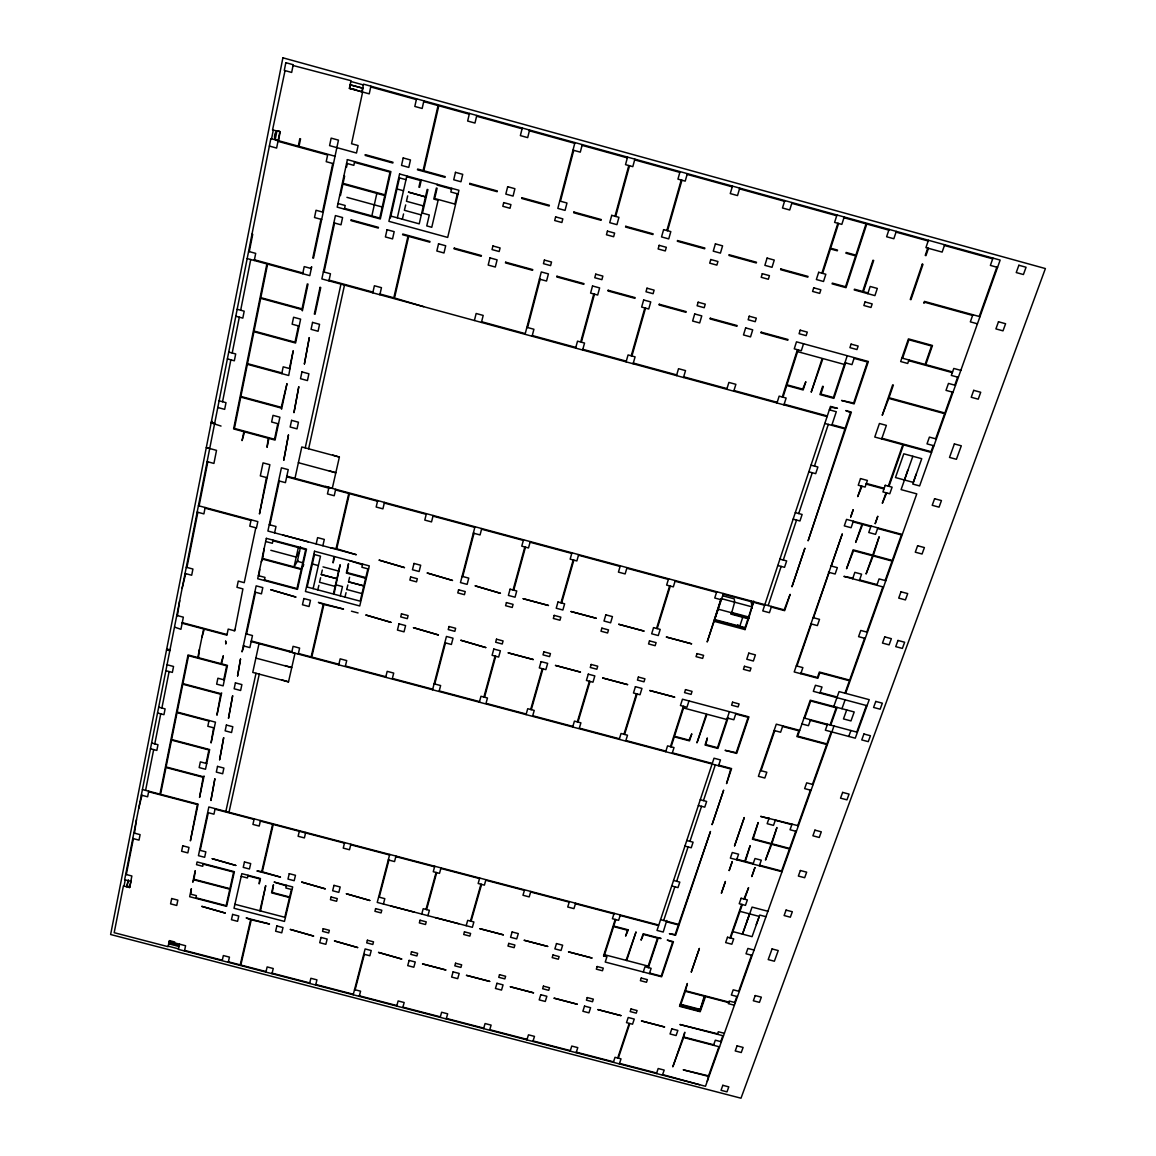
<?xml version="1.0" encoding="UTF-8"?>
<svg xmlns="http://www.w3.org/2000/svg" width="1156" height="1156" viewBox="0 0 1156 1156"><rect width="100%" height="100%" fill="white"/><g stroke="black" fill="none" stroke-linecap="round" stroke-linejoin="round"><path stroke-width="1.5" d="M124.024 886.103L125.238 879.918M126.307 874.528L133.388 838.664M134.472 833.173L136.48 819.691M141.957 795.299L138.662 808.608M177.432 615.599L179.686 600.687M185.711 573.651L182.099 588.39M186.94 567.437L197.835 512.267M199.092 505.88L207.805 461.793M249.291 251.632L252.716 234.321L251.994 234.133M271.573 138.792L273.278 130.137M285.041 70.603L272.556 129.934L280.214 131.755L278.495 140.411C271.617 142.275 274.637 127.044 280.214 131.755M145.584 790.372L153.661 749.594M154.788 743.872L160.742 713.844M161.898 708.021L169.108 671.564M222.559 401.739L230.853 359.848M232.212 353.014L239.306 317.178M240.679 310.227L250.722 259.536M128.027 880.641L126.799 886.825L128.475 879.861M275.229 139.5L276.949 130.859M174.715 941.981L169.527 940.637L168.025 946.677L114.184 932.69L123.403 885.944L129.573 887.548L131.871 875.988L125.686 874.37M148.734 791.195L147.621 796.787L141.321 795.14M205.161 507.513L203.889 513.885L197.156 512.094M254.277 260.505L255.693 253.381L248.583 251.43M279.839 131.943L276.631 148.069L269.362 146.061M129.573 887.548L131.249 880.583L130.801 881.363L124.631 879.745L270.851 138.59L298.306 146.147L299.823 138.662L300.56 138.864L299.028 146.35L335.038 156.233M209.034 720.463L207.82 726.271L213.6 727.789L211.071 742.961L215.464 722.168L177.171 712.053L182.793 684.207L220.68 694.236L216.938 715.188L221.634 692.935L220.81 693.643L182.923 683.615L188.544 655.712L226.677 665.813L223.729 679.771M251.112 519.824L249.783 526.182L256.488 527.974L257.831 521.616L198.413 505.707M281.775 373.619L283.191 366.828L290.142 368.706M302.728 273.712L304.216 266.603L311.311 268.539M206.086 763.394L208.918 749.969L171.507 740.115L166.103 766.948L203.268 776.731L204.077 776.052L199.554 797.438L203.138 777.294L165.987 767.526L160.583 794.302L198.138 804.157L190.379 840.86L197.387 804.547L148.633 791.759M234.104 630.67L235.073 629.326M255.823 527.801L244.234 582.682L238.266 581.092L236.966 587.306L242.919 588.895L234.755 630.844L228.194 629.095L226.923 635.15L204.28 629.124L201.895 637.418M266.429 477.544L259.45 513.972L269.868 464.712L263.048 462.877L260.317 475.896L267.108 477.717M277.801 423.674L274.521 439.251L234.422 428.442L240.751 397.1L281.11 408.01L281.587 409.195L286.991 383.633L281.255 407.331L240.881 396.436L247.37 364.313L288.711 375.498L293.205 350.745L289.448 368.518M298.45 325.92L295.011 342.162L254.074 331.05L260.678 298.349L301.904 309.562L302.381 310.805L308.016 284.13L307.308 283.928L302.048 308.869L260.822 297.656L267.585 264.132L309.808 275.634L311.687 266.761L310.603 268.351M320.949 219.308L312.785 258.019L313.493 258.221L338.448 140.136L331.151 138.128L329.59 145.627L356.496 153.026L358.1 145.54L351.554 143.749L362.623 92.032M322.495 212.039L332.74 163.473M370.903 86.194L369.241 93.853L349.372 88.376L351.005 80.703L293.06 65.502M169.036 942.993L179.397 945.68L178.992 946.504L168.632 943.802L169.527 940.637M179.498 944.149L178.385 949.365L705.492 1086.264L833.982 726.011M362.189 91.685L362.926 88.232L350.413 84.778L349.69 88.232L361.886 91.83L363.533 84.157L1000.157 260.086L919.612 485.925L912.749 484.061L921.751 458.701L903.79 453.802L895.467 477.544L913.341 482.399L916.13 474.119M200.219 850.368L208.282 812.711L213.947 814.185L215.03 809.186L254.06 819.416M243.974 646.045L242.038 651.883L256.17 585.846L262.802 587.609L261.458 593.837L254.84 592.074M246.56 633.979L255.505 592.248M259.016 575.804L259.695 569.417M269.926 524.867L279.319 481.012M324.085 272.021L334.575 223.036M347.306 163.545L346.511 167.259L345.789 167.056M184.469 950.94L185.596 945.738L169.123 941.461M195.812 898.313L196.39 895.64L190.841 894.195L191.361 888.675L189.642 896.709L226.634 906.347L234.379 871.696L197.084 861.957L196.506 864.659L202.719 866.292L203.297 863.575M264.334 580.514L264.999 577.408L258.352 575.63M273.033 540.141L272.354 543.291L265.663 541.499M274.608 532.829L275.981 526.486L269.261 524.68M328.94 280.85L330.457 273.77L323.377 271.833M344.401 209.135L345.182 205.479L337.986 203.514M354.632 161.623L353.837 165.337L346.583 163.357M259.016 643.675L252.759 672.416L288.509 681.881L294.997 653.227L288.408 651.218M282.656 534.982L308.132 541.803M294.982 478.338L301.803 446.953L339.373 457.068L332.292 488.381L325.631 486.373M225.854 811.425L256.011 673.269M305.227 447.863L340.962 284.13M229.004 812.263L259.262 674.136M308.638 448.788L344.502 285.099M298.335 547.568L294.058 566.874L297.872 560.429M371.856 215.883L376.842 193.384M300.546 546.889L297.352 561.31L303.161 562.871M264.16 548.508L262.73 558.493L301.384 568.824L305.69 549.548L272.903 540.762M254.176 818.867L252.933 824.416L259.204 826.063L260.461 820.514M316.166 543.956L317.597 537.627L324.301 539.418L322.871 545.748M372.796 292.815L374.385 285.749L381.466 287.671L379.862 294.737M416.536 98.809L414.816 106.439L422.157 108.476L423.891 100.847M314.49 554.562L307.164 587.017L333.347 594.011L340.139 564.749L334.012 594.184L360.181 601.163L365.657 578.217M399.485 177.894L390.453 217.892L389.731 217.689M228.267 962.327L229.452 957.125L223.354 955.55L222.299 960.217L184.584 950.42M248.034 875.265L247.427 877.968L241.214 876.349M298.262 654.094L299.621 648.082L293.075 646.334L291.789 652.244M313.132 588.606L320.501 556.166L313.811 554.389M335.688 489.291L334.214 495.751L327.451 493.93L328.954 487.37M397.332 217.834L406.84 175.972M317.77 589.849L318.868 585.384M320.617 577.725L319.504 582.263L335.11 586.424M321.339 574.546L336.902 578.708L321.252 574.59L322.293 570.009M323.015 566.888L338.679 571.078M402.346 219.221L403.56 213.947M405.684 204.944L404.383 210.291L421.29 214.929M330.905 547.901L336.064 548.609L348.751 493.482L335.543 489.942M333.766 557.048L333.13 562.885L334.575 556.6M421.319 179.96L419.614 187.344L418.891 187.142L420.423 180.495L406.666 176.724M259.869 910.784L265.707 885.612L260.49 910.942M340.312 595.86L342.479 586.569L336.179 584.893M289.636 896.998L272.325 892.475L273.466 884.774L271.573 892.851L289.506 897.533M349.271 560.544L362.478 564.735M437.228 184.339L437.069 185.076L451.519 189.049M344.95 597.103L346.063 592.638M346.728 589.531L347.855 584.994M348.534 581.815L363.822 585.89L348.52 581.873L349.589 577.306M457.328 193.789L454.872 204.077L434.685 198.529L437.098 188.226L436.376 188.023L433.789 199.078L438.11 200.263L431.766 227.284L426.752 225.897L429.31 214.987L422.475 213.109L427.922 189.627L427.2 189.425L419.223 223.845L390.858 216.071M265.923 972.095L267.152 966.922L273.235 968.511L271.992 973.684M286.5 885.323L285.85 888.01L291.428 889.47L284.795 917.286M299.433 830.745L298.118 836.279L304.389 837.912L305.704 832.392M338.751 664.845L340.167 658.848L346.713 660.596L345.413 665.986L385.844 676.722M362.623 564.114L361.886 567.249L368.562 569.027M377.68 500.577L376.162 507.022L382.911 508.842L384.457 502.398M423.645 306.672L394.514 297.973L408.689 236.402L429.801 242.182L429.96 241.459L402.779 234.018L402.606 234.74L407.981 236.214L393.806 297.786L380.021 294.029M451.707 188.312L450.826 191.997L458.051 193.977M469.452 113.433L467.645 121.033L474.971 123.056L476.792 115.456M367.883 568.853L365.802 577.595L347.161 572.61L348.534 563.68L346.352 573.058L365.643 578.289M309.591 983.438L310.877 978.279L316.946 979.869L315.66 985.013M344.604 842.594L343.245 848.114L349.502 849.747L350.875 844.241M385.699 677.329L387.188 671.347L393.705 673.081L392.361 678.456L432.72 689.178M426.376 513.669L424.787 520.084L431.535 521.905L433.139 515.489M474.408 320.501L476.142 313.493L483.194 315.415L481.445 322.423M522.252 128.027L520.373 135.599L527.685 137.622L529.578 130.05M353.201 994.767L365.123 948.932L371.235 950.535L369.862 955.766L364.371 954.336L355.138 989.782M389.716 854.428L377.232 902.417L472.356 927.3L473.888 921.968L467.703 920.349L466.186 925.681M432.561 689.771L446.447 636.45L453.022 638.199L451.389 644.47L444.814 642.707M474.986 526.731L460.464 582.581L467.125 584.372L468.758 578.116L462.082 576.338M525.07 334.315L541.297 271.949L548.421 273.9L546.542 281.038L539.433 279.102M574.951 142.593L557.828 208.398L565.053 210.392L566.975 203.023L560.472 201.231L573.723 150.338M379.24 897.201L388.907 860.093M434.772 683.991L445.465 642.88M462.747 576.512L474.003 533.321M527.584 327.524L540.141 279.29M359.241 996.342L360.585 991.198L354.531 989.623M383.416 904.035L384.818 898.66L378.633 897.042M395.973 856.076L394.543 861.567L388.286 859.92M481.734 528.552L480.058 534.939L473.324 533.133M532.092 336.237L533.913 329.258L526.876 327.336M582.263 144.601L580.298 152.144L573 150.136M390.844 905.986L414.325 912.127M396.725 1006.067L398.126 1000.952L404.166 1002.527L402.909 1007.136L440.335 1016.847M421.752 914.064L423.197 908.703L429.382 910.321L427.922 915.682M434.743 866.249L433.254 871.725L439.497 873.358L441 867.896M479.35 702.198L480.968 696.273L487.471 697.993L486.011 703.339L526.226 714.018M523.509 539.78L521.775 546.152L528.509 547.958L530.243 541.586M575.63 348.101L577.523 341.15L580.688 342.003L593.779 293.971M627.564 157.129L625.512 164.643L632.809 166.652L634.861 159.138M425.986 909.425L436.072 872.462M483.887 697.054L495.057 656.102M513.076 589.994L524.81 546.961M614.978 216.23L628.792 165.539M426.607 909.599L436.693 872.621M484.537 697.227L495.707 656.276M513.741 590.167L525.474 547.149M594.487 294.159L581.381 342.205L584.546 343.057L582.653 350.008M615.7 216.432L629.529 165.742M435.335 917.618L458.788 923.745M440.19 1017.352L441.635 1012.251L447.675 1013.826L446.216 1018.927M479.697 878.054L478.15 883.502L484.393 885.135L485.78 880.236L524.419 890.38L522.974 895.264L529.202 896.897L530.806 891.464M526.052 714.61L527.728 708.7L534.231 710.42L532.714 715.737L572.856 726.402M571.945 552.799L570.154 559.157L576.858 560.949L578.665 554.605M626.104 361.857L628.069 354.935L635.092 356.843L633.112 363.764M680.06 171.637L677.936 179.122L685.205 181.131L687.343 173.646M470.478 921.072L480.954 884.239M530.662 709.481L542.251 668.688M560.978 602.825L573.174 559.966M631.234 355.788L644.831 307.944M666.853 230.506L681.216 180.018M471.099 921.231L481.59 884.398M531.298 709.654L542.915 668.862M561.643 602.999L573.838 560.14M631.927 355.99L645.539 308.132M667.576 230.709L681.939 180.22M483.584 1028.623L485.087 1023.551L491.112 1025.112L489.609 1030.198M572.682 726.994L574.431 721.113L580.904 722.832L579.329 728.121L619.414 738.771M620.295 565.804L618.431 572.119L625.136 573.925L627.014 567.61M676.491 375.599L678.529 368.692L685.522 370.599L683.485 377.492M732.456 186.116L730.26 193.572L737.514 195.566L739.724 188.125M577.335 721.879L589.372 681.245M577.986 722.052L590.022 681.419M526.905 1039.88L528.465 1034.822L534.477 1036.383L532.916 1041.44M569.388 901.593L567.726 906.998L573.94 908.63L575.616 903.226M619.24 739.363L621.032 733.496L627.506 735.216L625.873 740.49L665.885 751.125M668.573 578.78L666.636 585.081L673.327 586.872L675.263 580.572M726.777 389.297L728.887 382.434L735.881 384.327L733.757 391.205M784.765 200.566L782.482 207.993L789.721 209.987L792.019 202.575M623.951 734.262L636.407 693.788M656.55 628.416L669.642 585.89M624.587 734.436L637.072 693.961M657.2 628.604L670.307 586.063M570.168 1051.107L571.772 1046.064L577.783 1047.625L576.165 1052.668M614.125 913.327L612.405 918.717L618.605 920.349L620.339 914.96M665.697 751.703L667.561 745.866L674.02 747.571L672.344 752.831L712.284 763.451M716.749 591.728L714.74 597.999L721.416 599.805L721.315 598.606L751.949 606.842M776.977 402.982L779.158 396.132L786.138 398.04L783.941 404.875M836.958 214.987L834.603 222.386L841.828 224.38L844.198 216.996M615.194 919.453L603.548 955.882L606.929 956.763L605.238 962.052L661.637 976.791L673.428 941.707L667.243 940.088L672.633 942.082L661.203 976.112L649.556 973.063M670.466 746.632L683.369 706.302M782.294 396.999L797.423 349.704M821.902 273.177L837.854 223.281M603.851 955.969L604.285 954.639L648.502 966.214L648.068 967.529M604.588 954.726L613.59 926.606L627.506 930.248M615.816 919.612L613.749 926.057L628.3 929.872L625.598 936.129L627.679 929.713M671.116 746.805L674.309 736.834L689.511 740.88L691.794 733.829L689.048 740.129L674.497 736.256L684.02 706.475M783.002 397.187L786.73 385.497L803.16 389.991L805.833 381.711L802.683 389.11L786.961 384.818L798.131 349.892M822.61 273.38L830.442 248.93L837.276 250.809L837.508 250.086L830.673 248.193L838.577 223.484M720.752 599.617L707.169 641.985L723.439 593.534M715.073 618.055L717.948 609.096L731.242 612.666L731.372 613.879M718.425 607.608L721.315 598.606M688.976 700.941L686.953 707.255L680.436 705.521L682.459 699.207L748.958 716.893L736.69 753.423L725.058 750.331L736.228 752.672L748.105 717.312L735.736 714.018M803.55 343.751L801.296 350.759L794.259 348.837L796.484 341.829L868.358 361.496L854.125 403.892L841.568 400.467L853.648 403.025L867.433 362.001L854.053 358.346M745.042 629.587L744.869 628.243L714.394 620.064L714.495 621.393L745.042 629.587L748.568 618.836L731.271 614.197L734.638 602.189L734.262 598.866L722.659 595.745M731.271 614.197L731.343 612.362L748.611 617.001M626.09 960.347L636.031 931.909L626.711 960.506M743.091 616.191L739.782 626.306L737.687 624.789M744.869 628.243L753.77 601.12L748.77 618.214L731.473 613.576M613.359 1062.335L615.021 1057.307L621.018 1058.867L619.341 1063.881M643.256 971.994L645.005 966.734L651.131 968.338L649.383 973.598M729.422 711.691L717.5 747.686L705.868 744.594L707.342 737.962L705.03 745.013L717.948 748.452L727.977 718.194M764.838 604.66L830.47 406.406L837.435 408.299L830.933 407.273L830.037 410.019M847.247 355.716L833.418 397.491L820.847 394.066L823.332 386.494L822.639 386.306L819.922 394.557L833.881 398.372L845.643 362.897M867.795 293.653L870.165 286.471L877.317 288.436L874.919 295.618L854.226 289.925L854.472 289.202L862.679 291.471L872.968 260.259L873.69 260.447L863.388 291.659L868.026 292.93M889.065 229.394L886.623 236.749L893.834 238.743L896.29 231.388M617.723 1058L629.225 1023.335L626.494 1022.627L628.199 1017.497L634.254 1019.072L632.549 1024.202L629.818 1023.493L618.316 1058.159M648.198 966.127L657.489 938.108L643.589 934.467L641.045 940.175L643.141 933.773L661.073 938.47L658.111 938.267L648.371 967.615M663.674 920.479L674.858 886.782M676.679 881.291L688.08 846.943M689.944 841.337L701.562 806.31M703.455 800.602L715.304 764.882M768.176 605.556L781.167 566.411M783.291 560.024L796.556 520.055M798.709 513.553L812.263 472.732M814.46 466.07L828.303 424.382M718.526 765.734L720.463 759.926L714.018 758.206L658.79 925.046L208.846 806.975L198.427 855.671L204.655 857.29L205.84 851.842L199.598 850.209M735.924 713.425L733.829 719.755L727.326 718.02M771.514 606.452L769.434 612.694L762.772 610.917L764.636 605.282L723.237 594.155M831.771 425.336L836.294 411.724L829.343 409.816M854.284 357.652L851.972 364.631L844.935 362.695M678.572 924.395L710.463 831.482L675.581 935.291L669.396 933.672L675.147 934.597L678.384 924.93L666.607 921.838M904.469 479.986L907.735 470.304M928.427 240.275L925.927 247.615L942.14 252.095L944.669 244.754M927.733 248.106L925.248 255.433L925.956 255.635L928.456 248.309M656.478 1073.534L658.183 1068.52L664.18 1070.08L662.46 1075.08M761.038 770.705L774.78 730.664M796.946 666.029L811.382 623.965M813.521 617.752L829.083 572.379M831.28 566.006L842.305 533.855L794.201 671.939L817.884 678.283L819.792 672.821L849.414 680.74L844.978 693.181M902.576 358.23L908.905 339.792L931.534 345.991L925.103 364.4L901.868 358.042M861.336 486.055L857.709 496.618L862.015 486.243M736.661 859.761L738.583 854.197L732.268 852.521L730.361 858.099L782.005 871.74M782.8 725.896L780.618 732.225L774.13 730.491M800.79 673.702L802.885 667.619L796.296 665.856M853.345 521.212L851.091 527.728L844.299 525.879L846.539 519.376L902.301 534.477M881.696 438.933L886.363 425.379L879.427 423.486L874.774 437.04L902.822 444.684L888.328 486.141M908.919 359.964L907.706 363.461L900.668 361.539L908.428 338.881L932.473 345.485L925.812 364.602L952.558 371.929M699.77 1011.038L704.885 996.385L685.349 991.284L680.306 1005.951L699.77 1011.038L704.25 996.255M753.047 864.096L754.984 858.518L761.298 860.194L759.348 865.757M769.13 818L767.15 823.679L773.508 825.37L775.503 819.691M852.637 578.737L854.848 572.365L861.581 574.185L859.356 580.543M871.032 526.009L868.763 532.511L875.554 534.347L877.838 527.844M804.677 718.179L810.688 700.984L836.193 707.804L830.08 724.957M730 937.892L741.718 904.382M743.929 899.007L748.582 887.663L744.565 899.166M886.016 492.759L882.317 503.294L886.695 492.933M730.621 938.051L742.34 904.541M889.007 486.329L903.515 444.872L931.534 452.516M810.544 719.74L808.463 725.693L801.946 723.959M819.893 693.08L822.017 687.04L815.442 685.277L813.333 691.331L867.043 705.695M742.412 934.12L749.55 913.861M742.542 934.149L752.065 907.099L767.916 911.275M912.85 456.273L901.088 489.609L916.78 493.872L845.628 693.354M699.525 1084.704L662.634 1074.589M713.512 1045.299L715.318 1040.198L721.358 1041.773M717.414 1034.302L718.324 1031.744L724.379 1033.32M792.048 824.083L790.039 829.748L796.383 831.424M827.479 724.263L825.37 730.202L855.267 738.178L869.225 699.669L839.068 691.606L833.779 706.504M876.826 585.254L879.08 578.91L885.799 580.717M972.861 314.721L970.332 321.859L977.441 323.81M992.961 258.106L990.374 265.403L997.556 267.397M830.731 725.13L837.06 707.371M718.945 1046.7L708.556 1075.86L683.21 1069.835L708.368 1076.366L707.284 1081.279M720.766 1041.614L722.861 1035.718M734.71 1002.483L736.863 996.472M738.713 991.241L751.559 955.217M795.747 831.251L789.635 848.432L771.905 843.736L776.919 827.508L771.269 843.577L753.221 838.794L758.163 822.537L752.397 839.198L771.081 844.14L765.474 860.078L771.717 844.299L789.432 848.995L781.586 871.017L759.535 865.194M797.77 825.601L810.414 790.14M812.466 784.375L826.685 744.507L796.845 736.545L798.839 730.823L782.598 726.488M831.222 731.762L826.887 743.915L797.698 736.126L810.24 700.204L854.212 711.966L850.975 720.925L843.475 718.916L846.698 709.957M864.558 638.256L849.631 680.133L819.358 672.026L817.437 677.503L800.992 673.095M866.769 632.057L882.866 586.887M885.135 580.543L892.071 561.065L873.156 555.949L866.075 573.997L872.477 555.776L853.547 550.661L846.539 568.738L853.099 549.837L872.708 555.126L879.167 536.745L873.387 555.314L892.302 560.429L901.391 534.939L877.606 528.494M933.239 445.58L931.086 451.649L881.927 438.254M935.652 438.818L944.625 413.675L888.776 398.415L882.23 415.307L892.663 384.861L893.371 385.049L889.022 397.722L944.871 412.995L952.313 392.086M954.784 385.165L957.645 377.145M979.262 316.484L996.833 267.195M841.958 708.686L845.123 699.828M848.764 736.444L850.903 730.52M866.393 705.521L856.769 732.08L804.027 718.006M746.675 921.982L749.68 913.905M756.241 924.511L759.261 916.419L739.956 911.347M301.384 568.824L303.797 564.648M299.505 551.6L296.225 557.091L270.836 550.299M170.221 649.73L166.666 649.267M167.418 648.632L166.551 649.874L169.802 650.741M174.672 627.159L180.928 629.298L183.342 617.174L176.767 615.425M221.042 426.073L211.143 422.865L212.112 421.333L211.273 422.215L214.713 423.139M278.119 140.599L278.871 140.208M362.926 88.232L350.109 84.923M349.372 88.376L356.25 89.807M208.745 448.008L206.288 447.603L216.519 450.363L213.918 463.426L207.126 461.605M211.143 422.865L213.614 423.298M680.277 1004.203L699.712 1009.275M681.014 1004.81L685.566 1006.139M687.184 1006.558L700.146 1009.939M234.914 904.281L285.416 917.445M195.928 897.779L226.128 905.654L229.813 889.195L193.919 879.832L192.749 882.23L195.22 870.699L194.035 879.297L229.928 888.661L233.628 872.072L203.181 864.124M717.601 1033.796L679.887 1024.519L723.468 1035.877M127.247 886.045L130.021 886.768M713.7 1044.778L683.817 1037.004L684.8 1032.25L672.806 1066.858L683.63 1037.51L719.552 1046.859M168.14 946.157L178.486 948.845M228.382 961.806L240.231 964.884L250.65 919.67L246.156 917.936L269.507 924.02L251.257 919.829L240.838 965.043L266.053 971.589M272.122 973.164L309.721 982.932M315.79 984.507L353.331 994.247M359.386 995.822L396.869 1005.561M446.361 1018.422L483.728 1028.118M489.754 1029.678L527.064 1039.374M533.075 1040.935L570.327 1050.616M576.324 1052.177L613.518 1061.829M619.515 1063.39L656.637 1073.028M732.875 931.606L752.079 936.663L759.752 915.061L765.98 916.708M660.582 919.67L679.193 924.554M142.419 789.534L159.947 794.129L188.023 654.932L197.792 657.533L203.629 628.951L182.142 623.243M754.073 950.059L747.903 948.44L746.01 953.772L752.18 955.391M260.346 821.078L272.599 824.286L261.704 871.638L256.921 870.959L280.518 877.129L262.325 871.797L273.235 824.459L344.474 843.143M350.745 844.79L389.572 854.978M395.829 856.625L434.598 866.798M440.841 868.445L479.552 878.589M530.647 892.013L569.229 902.128M575.442 903.761L613.952 913.876M620.165 915.494L658.617 925.595L657.013 930.421L663.212 932.039L666.781 920.465M133.85 832.999L140.093 834.646L139.009 840.123L132.767 838.49M739.334 991.4L733.207 989.811L731.358 995.027L737.47 996.631M735.317 1002.642L729.219 1001.038L728.309 1003.639L734.392 1005.229M247.919 875.815L259.695 878.892L259.204 883.907L260.447 878.517L241.821 873.647L234.018 908.269L284.463 921.419L292.699 886.941L274.088 882.086L286.37 885.857M728.858 1002.079L685.522 990.764L687.343 983.51L679.526 1006.312L700.204 1011.717L705.492 996.544L728.67 1002.599M167.042 664.758L173.544 666.477L172.36 672.416L165.872 670.697M224.38 679.945L217.892 678.225L216.649 684.15L223.137 685.855L227.457 665.394L221.605 663.833L223.296 655.77L220.955 663.66L198.442 657.692L199.439 649.441M698.369 805.472L704.755 807.163L706.648 801.455L700.261 799.764M686.78 840.513L693.094 842.175L691.245 847.767L684.93 846.105M736.849 859.211L744.739 861.292L750.157 845.657L745.36 861.451L753.235 863.532M158.675 707.169L165.106 708.874L163.95 714.683L157.519 712.992M208.918 721.041L177.056 712.631L171.623 739.537L209.669 749.565L205.508 769.246L199.164 767.57L200.349 761.876L206.722 763.552M151.595 743.019L157.982 744.71L156.84 750.432L150.468 748.756M673.543 880.467L679.815 882.115L677.994 887.606L671.737 885.958M351.467 611.192L358.071 612.955M799.706 730.39L776.297 724.162L758.408 776.326L764.824 778.031L766.833 772.237L760.388 770.532M185.047 573.463L191.679 575.24L192.922 569.027L186.275 567.264M683.543 707.963L706.33 714.047L696.952 742.86L706.981 714.22L726.835 719.509M245.91 633.806L252.47 635.54L249.869 647.606L243.324 645.872M434.107 683.817L440.624 685.551L439.222 690.912L479.509 701.605M813.116 784.548L806.686 782.829L804.634 788.609L811.05 790.314M182.258 622.636L227.053 634.543M251.3 640.988L291.861 651.753M298.393 653.487L311.137 656.883L323.232 604.342L318.42 602.406L343.534 609.082L323.897 604.516L311.788 657.056L338.896 664.252M718.729 765.156L731.589 768.581L726.546 783.609L730.751 768.986L251.17 641.58M255.881 658.096L291.731 667.604L285.041 665.553M798.406 825.76L760.648 816.382L768.928 818.578M775.3 820.269L791.846 824.647M205.031 508.149L250.982 520.46M820.11 692.473L837.146 697.039M312.366 563.969L318.362 565.573M261.285 561.917L262.6 559.128L301.239 569.446L296.976 588.563L264.464 579.893M346.742 589.473L361.987 593.606M810.342 720.347L827.263 724.855M219.12 400.8L225.998 402.664L224.669 409.354L217.79 407.49M830.6 565.833L837.334 567.639L835.138 574.012L828.418 572.206M852.853 578.101L843.894 576.382L883.545 587.075M859.573 579.907L877.043 584.618M278.495 423.862L271.617 422.012L273.018 415.351L279.897 417.215L275.056 440.089L268.9 438.427L267.036 447.329L268.221 438.254L244.566 431.882L242.066 440.609L243.873 431.694L233.599 428.919L266.877 263.929L247.182 258.568M779.924 559.114L786.658 560.935L784.534 567.321L777.8 565.501M298.378 462.703L335.818 472.775L329.142 470.767M286.833 476.156L784.187 609.862L790.126 594.357L784.649 610.671L771.312 607.073M812.856 617.564L819.517 619.356L817.379 625.584L810.717 623.792M867.433 632.231L860.787 630.454L858.576 636.653L865.223 638.444M286.688 476.807L328.752 488.121M377.535 501.227L349.43 493.67L336.728 548.797L356.323 554.707L267.903 531.038L281.428 467.819L288.234 469.639L285.431 482.644L278.639 480.824M384.298 503.048L426.217 514.319M432.98 516.125L474.827 527.382M481.561 529.188L523.336 540.416M530.069 542.236L571.772 553.435M578.491 555.241L620.122 566.44M626.827 568.232L668.37 579.402M675.075 581.208L716.547 592.363M731.141 612.983L741.386 615.729M237.168 309.273L244.191 311.181L242.818 318.131L235.795 316.224M299.144 326.108L292.136 324.2L293.595 317.25L300.618 319.157L295.575 343.029L253.944 331.743L247.5 363.634L281.92 372.94M811.021 465.145L817.899 467.01L815.688 473.657L808.824 471.793M866.364 483.439L884.196 488.28M866.133 484.104L883.964 488.945M228.729 352.074L235.694 353.953L234.336 360.788L227.385 358.909M853.114 521.876L861.957 524.26L855.671 542.424L862.636 524.448L870.8 526.659M795.314 512.628L802.12 514.463L799.952 520.98L793.146 519.145M323.203 212.227L316.022 210.262L314.504 217.53L321.671 219.496M955.492 385.353L948.469 383.431L946.013 390.367L953.021 392.274M333.853 222.833L341.02 224.799L342.581 217.545L335.413 215.58L321.859 278.928L827.075 416.637M797.568 351.641L822.205 358.374L811.194 392.173L822.913 358.577L844.357 364.443M936.346 439.005L929.41 437.113L927.011 443.875L933.932 445.768M254.421 259.782L302.872 273.004M329.084 280.142L372.955 292.107M481.619 321.729L525.243 333.622M532.28 335.529L575.818 347.407M582.841 349.314L626.306 361.163M633.315 363.071L676.694 374.905M683.687 376.813L726.994 388.618M733.973 390.511L777.193 402.302M784.158 404.195L827.306 415.958M832.002 424.657L845.181 428.24L850.44 412.591L845.787 410.582L851.365 412.1L808.116 540.835L844.949 428.919L824.835 423.443M979.985 316.686L924.41 301.398L923.803 303.19L924.887 302.308L972.601 315.444M277.975 141.335L327.625 154.991L326.209 161.681L333.463 163.675M354.473 162.375L390.005 172.143L384.934 194.829L343.072 183.342L344.618 176.146L343.881 175.943M398.748 177.692L405.987 179.671M396.985 188.963L403.473 190.754M407.678 195.884L406.45 201.274L423.371 205.913M339.734 195.364L340.456 195.566L342.913 184.079L384.775 195.566L379.746 218.051L344.56 208.398M346.93 197.344L382.217 207.011M960.824 370.368L953.787 368.446L951.316 375.411L958.353 377.333M908.674 360.672L952.313 372.622M350.832 81.469L363.36 84.923M370.729 86.96L416.362 99.575M423.717 101.612L438.052 105.572L423.096 170.553L417.648 169.051L417.489 169.802L445.031 177.374L445.205 176.637L423.819 170.756L438.789 105.774L469.264 114.198M476.604 116.221L522.064 128.778M529.39 130.801L574.763 143.344M582.075 145.367L627.361 157.881M634.658 159.889L679.844 172.388M687.126 174.397L732.239 186.853M739.508 188.861L784.534 201.303M791.788 203.311L836.727 215.739M843.967 217.733L866.046 223.831L855.845 255.144L846.134 252.456L845.903 253.193L855.599 255.866L845.542 286.746L832.32 283.119L832.089 283.841L846.019 287.671L866.769 224.033L888.82 230.131M896.045 232.125L928.181 240.997M944.423 245.491L992.701 258.828M332.668 455.059L339.373 457.068M281.833 679.844L288.509 681.881M751.154 601.12L752.108 608.042M748.597 616.899L748.77 618.214M748.394 617.521L748.568 618.836M745.244 628.965L745.071 627.621L714.596 619.544L714.697 620.772M717.948 609.096L718.049 610.31M282.888 57.8L110.615 934.51L740.996 1098.2L1045.385 268.568L282.888 57.8M285.821 62.684L284.304 70.4L291.673 72.438L293.205 64.722L285.821 62.684M171.695 898.53L170.582 903.862L176.738 905.466L177.851 900.134L171.695 898.53M182.749 845.802L181.608 851.264L187.836 852.897L188.992 847.435L182.749 845.802M225.666 641.175L225.81 643.762L225.666 641.175M214.857 778.884L210.912 800.429L214.857 778.884M217.53 766.399L216.316 772.092L222.674 773.754L223.888 768.075L217.53 766.399M223.657 737.774L219.626 759.738L223.657 737.774M226.388 725.043L225.145 730.838L231.561 732.528L232.804 726.734L226.388 725.043M232.631 695.84L228.512 718.237L232.631 695.84M235.405 682.864L234.148 688.774L240.621 690.493L241.893 684.583L235.405 682.864M240.506 659.065L237.587 675.928L240.506 659.065M266.342 538.349L257.687 578.737L297.497 589.358L306.499 549.086L266.342 538.349M288.465 434.974L283.784 460.16L288.465 434.974M291.587 420.365L290.156 427.012L297.02 428.862L298.45 422.215L291.587 420.365M298.768 386.827L293.985 412.548L298.768 386.827M301.947 371.9L300.502 378.691L307.438 380.57L308.898 373.778L301.947 371.9M309.288 337.639L304.404 363.909L309.288 337.639M312.554 322.408L311.065 329.344L318.073 331.252L319.562 324.316L312.554 322.408M320.039 287.396L314.331 314.056L315.039 314.244L320.747 287.598L320.039 287.396M347.378 159.629L337.205 207.155L380.31 218.975L390.901 171.594L347.378 159.629M201.881 906.391L225.131 913.023L201.881 906.391M212.242 858.706L235.781 865.425L212.242 858.706M270.75 589.719L295.777 597.031L270.75 589.719M351.193 219.9L351.034 220.623L378.272 228.079L378.431 227.356L351.193 219.9M365.383 154.673L365.209 155.424L392.809 163.01L392.982 162.274L365.383 154.673M232.631 914.41L231.446 919.714L237.572 921.318L238.786 916.014L232.631 914.41M244.465 861.942L243.237 867.376L249.45 869.009L250.693 863.575L244.465 861.942M303.855 598.533L302.453 604.761L309.057 606.524L310.473 600.296L303.855 598.533M314.519 551.239L305.444 591.482L359.747 605.961L369.299 565.891L314.519 551.239M387.029 229.712L385.396 236.937L392.549 238.902L394.182 231.662L387.029 229.712M399.586 173.978L388.907 221.331L447.69 237.428L458.932 190.292L399.586 173.978M403.198 157.953L401.522 165.409L408.776 167.403L410.467 159.962L403.198 157.953M408.53 192.142L425.48 196.867L408.53 192.142M276.862 925.942L275.619 931.216L281.746 932.82L283.003 927.546L276.862 925.942M289.26 873.661L287.974 879.08L294.188 880.699L295.474 875.294L289.26 873.661M438.543 243.815L436.838 251.011L443.976 252.976L445.696 245.766L438.543 243.815M455.478 172.345L453.73 179.772L460.969 181.752L462.732 174.339L455.478 172.345M290.373 929.453L313.551 936.057L290.373 929.453M301.759 882.115L325.197 888.82L301.759 882.115M366.004 615.05L390.93 622.333L366.004 615.05M379.211 560.169L404.441 567.582L379.211 560.169M454.265 248.121L454.091 248.843L481.228 256.271L481.402 255.548L454.265 248.121M469.827 183.414L469.654 184.151L497.152 191.708L497.34 190.971L469.827 183.414M321.036 937.444L319.721 942.704L325.848 944.308L327.162 939.048L321.036 937.444M323.203 928.702L322.538 931.346L328.68 932.95L329.344 930.305L323.203 928.702M331.093 896.984L330.428 899.657L336.613 901.275L337.277 898.588L331.093 896.984M333.983 885.366L332.639 890.756L338.838 892.374L340.182 886.984L333.983 885.366M398.993 623.835L397.447 630.078L404.022 631.841L405.597 625.584L398.993 623.835M401.479 613.836L400.713 616.899L407.317 618.662L408.097 615.599L401.479 613.836M410.655 576.96L409.874 580.081L416.536 581.858L417.316 578.737L410.655 576.96M414.007 563.449L412.446 569.735L419.122 571.512L420.683 565.241L414.007 563.449M489.971 257.889L488.179 265.071L495.303 267.022L497.109 259.854L489.971 257.889M492.933 245.968L492.037 249.58L499.175 251.531L500.086 247.933L492.933 245.968M503.713 202.603L502.802 206.288L510.013 208.268L510.923 204.583L503.713 202.603M507.672 186.708L505.822 194.092L513.062 196.087L514.911 188.703L507.672 186.708M334.518 940.955L357.637 947.544L334.518 940.955M346.41 893.79L369.804 900.481L346.41 893.79M413.501 627.694L438.384 634.947L413.501 627.694M427.286 573.029L452.458 580.442L427.286 573.029M505.663 262.195L505.475 262.903L532.555 270.316L532.743 269.608L505.663 262.195M521.92 197.734L521.732 198.471L549.172 206.014L549.36 205.277L521.92 197.734M367.391 940.233L366.698 942.863L372.824 944.466L373.518 941.837L367.391 940.233M375.613 908.616L374.92 911.289L381.09 912.908L381.798 910.234L375.613 908.616M449.019 626.523L448.225 629.572L454.828 631.335L455.623 628.286L449.019 626.523M458.585 589.791L457.776 592.898L464.423 594.675L465.232 591.569L458.585 589.791M544.389 260.071L543.45 263.669L550.588 265.62L551.528 262.022L544.389 260.071M555.631 216.88L554.678 220.536L561.874 222.516L562.827 218.86L555.631 216.88M378.576 952.443L401.667 959.018L378.576 952.443M460.926 640.294L485.751 647.548L460.926 640.294M475.275 585.89L500.404 593.288L475.275 585.89M556.961 276.241L556.773 276.949L583.794 284.347L583.997 283.639L556.961 276.241M573.896 212.025L573.708 212.762L601.091 220.305L601.293 219.568L573.896 212.025M409.137 960.405L407.721 965.636L413.819 967.225L415.25 961.994L409.137 960.405M411.507 951.735L410.785 954.365L416.911 955.954L417.619 953.324L411.507 951.735M420.062 920.234L419.339 922.907L425.509 924.511L426.232 921.852L420.062 920.234M493.8 649.036L492.095 655.322L498.655 657.07L500.375 650.785L493.8 649.036M496.488 639.181L495.664 642.23L502.239 643.993L503.077 640.944L496.488 639.181M506.429 602.594L505.591 605.686L512.224 607.464L513.076 604.371L506.429 602.594M510.085 589.184L508.38 595.412L515.041 597.204L516.746 590.976L510.085 589.184M592.522 285.98L590.586 293.089L597.681 295.04L599.632 287.916L592.522 285.98M595.745 274.145L594.762 277.729L601.886 279.68L602.868 276.096L595.745 274.145M607.435 231.113L606.452 234.769L613.634 236.734L614.631 233.093L607.435 231.113M611.726 215.348L609.732 222.674L616.943 224.654L618.937 217.328L611.726 215.348M422.576 963.916L445.768 969.956L422.576 963.916M508.264 652.88L533.219 659.527L508.264 652.88M523.191 598.707L548.435 605.469L523.191 598.707M608.157 290.257L607.969 290.965L634.947 298.349L635.15 297.641L608.157 290.257M625.772 226.301L625.569 227.038L652.909 234.552L653.126 233.83L625.772 226.301M453.094 971.864L451.62 977.066L457.704 978.655L459.192 973.453L453.094 971.864M455.551 963.223L454.799 965.838L460.912 967.428L461.663 964.812L455.551 963.223M464.452 931.837L463.7 934.496L469.842 936.1L470.608 933.441L464.452 931.837M541.095 661.622L539.303 667.893L545.863 669.642L547.655 663.356L541.095 661.622M543.869 651.825L543.002 654.86L549.577 656.622L550.444 653.588L543.869 651.825M554.201 615.382L553.334 618.46L559.952 620.237L560.833 617.145L554.201 615.382M557.987 602.016L556.224 608.229L562.871 610.007L564.634 603.808L557.987 602.016M643.661 299.982L641.652 307.062L648.733 309.013L650.756 301.918L643.661 299.982M646.999 288.191L645.987 291.76L653.097 293.711L654.108 290.142L646.999 288.191M659.151 245.332L658.125 248.974L665.292 250.939L666.333 247.312L659.151 245.332M663.616 229.625L661.535 236.922L668.732 238.902L670.812 231.605L663.616 229.625M466.504 975.361L489.667 981.401L466.504 975.361M479.913 928.702L503.337 934.828L479.913 928.702M555.516 665.451L580.428 672.084L555.516 665.451M571.006 611.524L596.221 618.272L571.006 611.524M659.267 304.245L659.065 304.953L685.985 312.337L686.202 311.629L659.267 304.245M677.561 240.549L677.358 241.272L704.64 248.786L704.857 248.049L677.561 240.549M496.979 983.294L495.447 988.481L501.516 990.071L503.062 984.883L496.979 983.294M499.522 974.681L498.742 977.297L504.84 978.886L505.62 976.271L499.522 974.681M508.756 943.412L507.975 946.056L514.117 947.674L514.897 945.016L508.756 943.412M512.137 931.967L510.562 937.285L516.718 938.903L518.307 933.586L512.137 931.967M588.288 674.165L586.424 680.465L592.97 682.199L594.834 675.913L588.288 674.165M591.164 664.454L590.268 667.474L596.828 669.223L597.724 666.203L591.164 664.454M601.886 628.142L600.976 631.205L607.594 632.982L608.504 629.904L601.886 628.142M605.816 614.833L603.996 621.018L610.614 622.795L612.449 616.61L605.816 614.833M694.698 313.955L692.617 321.021L699.683 322.943L701.779 315.891L694.698 313.955M698.166 302.207L697.111 305.762L704.206 307.713L705.261 304.158L698.166 302.207M710.781 259.522L709.712 263.149L716.865 265.114L717.934 261.502L710.781 259.522M715.405 243.873L713.252 251.155L720.419 253.121L722.587 245.852L715.405 243.873M510.374 986.791L533.494 992.816L510.374 986.791M524.275 940.305L547.655 946.417L524.275 940.305M602.695 677.994L627.564 684.612L602.695 677.994M618.749 624.298L643.921 631.046L618.749 624.298M710.275 318.218L710.059 318.926L736.95 326.281L737.152 325.573L710.275 318.218M729.248 254.768L729.031 255.49L756.27 262.976L756.486 262.253L729.248 254.768M540.777 994.709L539.202 999.882L545.271 1001.457L546.86 996.299L540.777 994.709M543.421 986.14L542.626 988.727L548.71 990.316L549.519 987.73L543.421 986.14M552.987 954.972L552.178 957.616L558.319 959.22L559.128 956.59L552.987 954.972M556.498 943.571L554.866 948.874L561.021 950.478L562.654 945.189L556.498 943.571M635.41 686.693L633.474 693.008L640.005 694.742L641.956 688.441L635.41 686.693M638.372 677.055L637.447 680.06L643.993 681.809L644.932 678.803L638.372 677.055M649.484 640.872L648.545 643.935L655.149 645.698L656.102 642.635L649.484 640.872M653.559 627.621L651.666 633.777L658.284 635.554L660.192 629.399L653.559 627.621M745.649 327.899L743.481 334.937L750.533 336.873L752.715 329.836L745.649 327.899M749.233 316.209L748.149 319.75L755.229 321.686L756.313 318.146L749.233 316.209M762.295 273.683L761.197 277.296L768.335 279.261L769.448 275.648L762.295 273.683M767.093 258.091L764.867 265.345L772.02 267.311L774.26 260.071L767.093 258.091M554.158 998.206L577.234 1004.217L554.158 998.206M568.55 951.879L591.901 957.992L568.55 951.879M649.788 690.522L674.613 697.126L649.788 690.522M666.42 637.057L691.534 643.791L666.42 637.057M761.183 332.162L760.966 332.856L787.8 340.211L788.016 339.503L761.183 332.162M780.835 268.958L780.618 269.68L807.798 277.151L808.03 276.429L780.835 268.958M584.517 1006.11L582.884 1011.254L588.939 1012.844L590.6 1007.7L584.517 1006.11M587.248 997.57L586.424 1000.157L592.508 1001.732L593.331 999.145L587.248 997.57M597.161 966.517L596.323 969.147L602.449 970.751L603.288 968.121L597.161 966.517M685.508 689.626L684.554 692.632L691.086 694.38L692.054 691.375L685.508 689.626M697.01 653.588L696.042 656.637L702.631 658.4L703.599 655.351L697.01 653.588M800.212 330.183L799.085 333.708L806.151 335.645L807.278 332.119L800.212 330.183M813.723 287.83L812.581 291.413L819.705 293.378L820.861 289.78L813.723 287.83M818.679 272.296L816.367 279.521L823.52 281.486L825.832 274.261L818.679 272.296M597.869 1009.593L620.917 1015.604L597.869 1009.593M631.017 1008.971L630.165 1011.558L636.234 1013.133L637.086 1010.561L631.017 1008.971M641.248 978.048L640.381 980.664L646.493 982.268L647.374 979.652L641.248 978.048M732.557 702.183L731.575 705.174L738.092 706.923L739.089 703.932L732.557 702.183M744.45 666.29L743.438 669.324L750.013 671.087L751.024 668.052L744.45 666.29M748.799 653.126L746.776 659.238L753.365 661.015L755.403 654.903L748.799 653.126M851.091 344.127L849.92 347.638L856.972 349.56L858.142 346.049L851.091 344.127M865.049 301.933L863.864 305.502L870.988 307.467L872.173 303.898L865.049 301.933M641.522 1020.965L664.527 1026.962L641.522 1020.965M723.584 790.357L712.096 824.546L723.584 790.357M804.836 548.378L792.005 586.612L804.836 548.378M922.257 264.189L910.249 299.462L910.971 299.65L922.979 264.377L922.257 264.189M671.795 1028.854L670.047 1033.97L676.087 1035.545L677.85 1030.43L671.795 1028.854M699.351 948.512L691.302 971.965L699.351 948.512M744.247 817.61L734.566 845.816L744.247 817.61M860.526 478.584L858.243 485.217L865.107 487.081L867.39 480.448L860.526 478.584M725.39 881.551L721.431 893.082L725.39 881.551M732.239 861.625L729.19 870.511L732.239 861.625M853.186 509.753L850.715 516.949L853.186 509.753M727.514 937.241L725.65 942.602L731.835 944.221L733.713 938.86L727.514 937.241M741.126 898.255L739.219 903.717L745.461 905.365L747.368 899.903L741.126 898.255M885.236 485.303L882.924 491.921L889.773 493.771L892.1 487.167L885.236 485.303M754.911 867.621L751.819 876.479L754.911 867.621M877.736 516.4L875.222 523.581L877.736 516.4M722.818 1085.311L721.026 1090.296L726.994 1091.842L728.8 1086.871L722.818 1085.311M737.066 1045.862L735.23 1050.948L741.256 1052.524L743.106 1047.437L737.066 1045.862M755.229 995.562L753.336 1000.778L759.449 1002.368L761.342 997.166L755.229 995.562M772.063 948.932L768.205 959.596L774.375 961.214L778.234 950.564L772.063 948.932M786.08 910.104L784.115 915.538L790.343 917.185L792.322 911.737L786.08 910.104M800.371 870.511L798.363 876.06L804.663 877.722L806.671 872.173L800.371 870.511M814.937 830.138L812.899 835.802L819.257 837.479L821.295 831.829L814.937 830.138M884.716 636.884L882.476 643.068L889.108 644.86L891.363 638.676L884.716 636.884M901.001 591.785L898.718 598.1L905.423 599.906L907.706 593.592L901.001 591.785M917.618 545.733L915.292 552.178L922.055 554.013L924.395 547.568L917.618 545.733M934.597 498.713L932.213 505.302L939.062 507.152L941.446 500.562L934.597 498.713M954.379 443.918L949.51 457.415L956.417 459.293L961.301 445.811L954.379 443.918M973.713 390.352L971.228 397.259L978.222 399.181L980.722 392.274L973.713 390.352M998.481 321.773L995.908 328.896L1003.003 330.847L1005.59 323.738L998.481 321.773M1018.87 265.259L1016.24 272.556L1023.421 274.536L1026.066 267.253L1018.87 265.259M842.637 792.395L840.542 798.146L846.943 799.851L849.053 794.1L842.637 792.395M863.922 733.988L861.755 739.912L868.257 741.646L870.425 735.736L863.922 733.988M875.786 701.432L873.589 707.443L880.135 709.192L882.331 703.18L875.786 701.432M897.995 640.453L895.741 646.638L902.374 648.415L904.642 642.245L897.995 640.453"/></g></svg>
